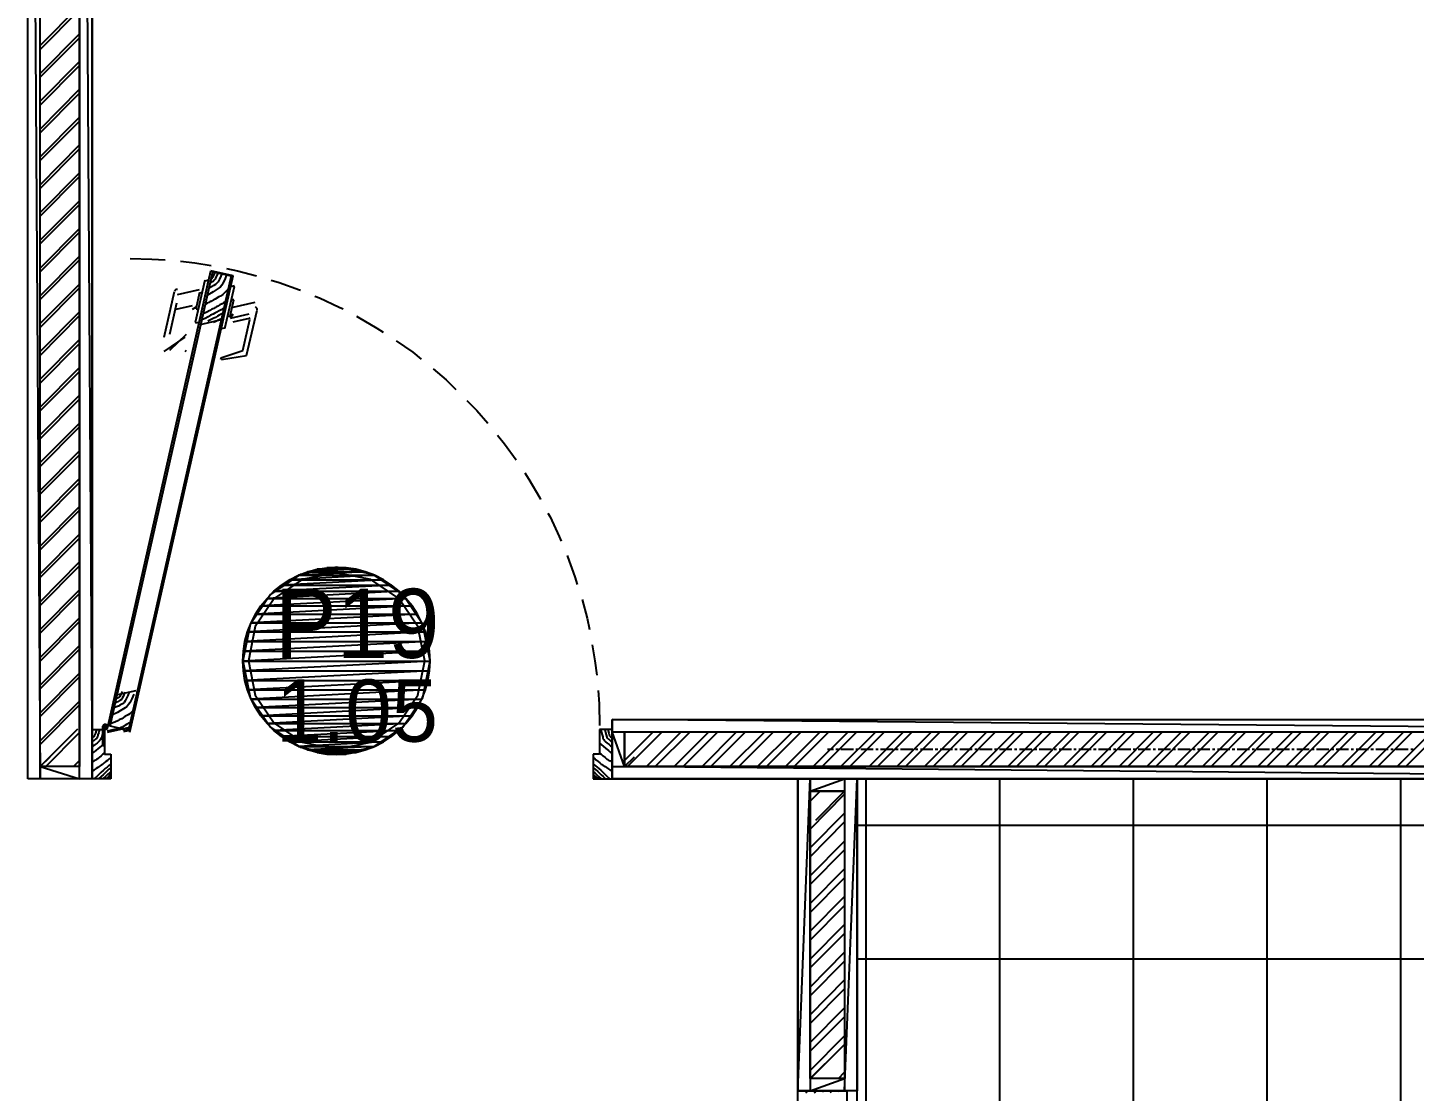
# Model space of a CAD drawing. Header units: millimetres. Extents: x 7649 to 34105, y 3983 to 25377.
# Drawn here: x 29368 to 32168, y 8375 to 10522 of the extents above; entities that cross this region are included whole.
import ezdxf

# ---------------------------------------------------------------- set-up
doc = ezdxf.new("R2010")
doc.units = ezdxf.units.MM

msp = doc.modelspace()

# ---------------------------------------------------------------- linework, layer by layer
at = {"layer": 'GEOMETRY', "color": 7}
for p, q in [((29368.04444, 9005.00556), (29368.04444, 12918.19306)), ((29368.04444, 12918.19306), (29392.91528, 9005.00556)), ((29368.04444, 12918.19306), (29392.91528, 9005.00556)), ((29392.91528, 9005.00556), (29392.91528, 12918.19306)), ((29472.81944, 9005.00556), (29472.81944, 12918.19306)), ((29472.81944, 12918.19306), (29498.21944, 9005.00556)), ((29472.81944, 12918.19306), (29498.21944, 9005.00556)), ((29498.21944, 9005.00556), (29498.21944, 12918.19306)), ((29392.91528, 10485.61389), (29472.81944, 10565.51806)), ((29392.91528, 10477.67639), (29472.81944, 10557.58056)), ((29392.91528, 10429.52222), (29472.81944, 10509.42639)), ((29392.91528, 10421.58472), (29472.81944, 10501.48889)), ((29392.91528, 10373.43056), (29472.81944, 10453.33472)), ((29392.91528, 10365.49306), (29472.81944, 10445.39722)), ((29392.91528, 10316.80972), (29472.81944, 10397.24306)), ((29392.91528, 10309.40139), (29472.81944, 10389.30556)), ((29392.91528, 10260.71806), (29472.81944, 10341.15139)), ((29392.91528, 10253.30972), (29472.81944, 10333.21389)), ((29392.91528, 10204.62639), (29472.81944, 10285.05972)), ((29392.91528, 10197.21806), (29472.81944, 10277.12222)), ((29392.91528, 10148.53472), (29472.81944, 10228.43889)), ((29392.91528, 10141.12639), (29472.81944, 10221.03056)), ((29392.91528, 10092.44306), (29472.81944, 10172.34722)), ((29392.91528, 10085.03472), (29472.81944, 10164.93889)), ((29392.91528, 10036.35139), (29472.81944, 10116.25556)), ((29392.91528, 10028.94306), (29472.81944, 10108.84722)), ((29392.91528, 9980.25972), (29472.81944, 10060.16389)), ((29392.91528, 9972.85139), (29472.81944, 10052.75556)), ((29574.94861, 10055.40139), (29618.34028, 10054.34306)), ((29618.34028, 10054.34306), (29645.32778, 10052.75556)), ((29530.49861, 9112.95556), (29737.93194, 10031.05972)), ((29534.20278, 9112.42639), (29741.63611, 10028.94306)), ((29676.54861, 10050.10972), (29705.65278, 10046.93472)), ((29705.65278, 10046.93472), (29738.46111, 10041.64306)), ((29782.91111, 10021.00556), (29737.93194, 10031.05972)), ((29737.93194, 10031.05972), (29782.91111, 10021.00556)), ((29743.75278, 10022.59306), (29741.10694, 10017.30139)), ((29741.63611, 10028.94306), (29778.67778, 10020.47639)), ((29745.86944, 10027.88472), (29743.75278, 10022.59306)), ((29752.21944, 10026.82639), (29747.98611, 10017.83056)), ((29760.15694, 10024.70972), (29758.04028, 10019.94722)), ((29769.68194, 10022.59306), (29765.97778, 10013.59722)), ((29769.15278, 10035.82222), (29791.37778, 10031.05972)), ((29791.37778, 10031.05972), (29830.00694, 10021.00556)), ((29392.91528, 9924.16806), (29472.81944, 10004.07222)), ((29392.91528, 9916.23056), (29472.81944, 9996.66389)), ((29778.67778, 10020.47639), (29570.71528, 9100.78472)), ((29574.41944, 9099.19722), (29782.91111, 10021.00556)), ((29706.71111, 9927.34306), (29726.29028, 10012.53889)), ((29714.11944, 9925.75556), (29733.16944, 10010.95139)), ((29726.29028, 10010.95139), (29733.16944, 10012.53889)), ((29738.99028, 9998.78056), (29734.22778, 9995.60556)), ((29739.51944, 10008.30556), (29736.34444, 10006.18889)), ((29739.51944, 10014.65556), (29737.93194, 10014.12639)), ((29743.75278, 10001.42639), (29738.99028, 9998.78056)), ((29740.04861, 10015.18472), (29739.51944, 10014.65556)), ((29742.16528, 10009.36389), (29739.51944, 10008.30556)), ((29741.10694, 10017.30139), (29740.04861, 10015.71389)), ((29740.04861, 10015.71389), (29740.04861, 10015.18472)), ((29744.81111, 10012.00972), (29742.16528, 10009.36389)), ((29752.21944, 9995.07639), (29742.69444, 9988.72639)), ((29747.45694, 10003.54306), (29743.75278, 10001.42639)), ((29746.39861, 10014.12639), (29744.81111, 10012.00972)), ((29747.98611, 10017.83056), (29746.39861, 10014.12639)), ((29750.10278, 10005.65972), (29747.45694, 10003.54306)), ((29752.74861, 10008.83472), (29750.10278, 10005.65972)), ((29754.86528, 9996.66389), (29752.21944, 9995.07639)), ((29755.39444, 10014.12639), (29752.74861, 10008.83472)), ((29756.98194, 9998.78056), (29754.86528, 9996.66389)), ((29758.04028, 10019.94722), (29755.39444, 10014.12639)), ((29759.62778, 10001.95556), (29756.98194, 9998.78056)), ((29759.09861, 9915.70139), (29778.14861, 10000.89722)), ((29761.74444, 10005.65972), (29759.62778, 10001.95556)), ((29765.97778, 10013.59722), (29761.74444, 10005.65972)), ((29765.97778, 9914.11389), (29785.55694, 9999.30972)), ((29778.14861, 9999.30972), (29785.55694, 10000.89722)), ((29859.64028, 10012.00972), (29875.51528, 10007.24722)), ((29875.51528, 10007.24722), (29916.79028, 9992.43056)), ((29643.74028, 9897.18056), (29664.37778, 9989.25556)), ((29665.31836, 9991.39217), (29664.5018, 9989.57078)), ((29666.7213, 9992.7131), (29665.31836, 9991.39217)), ((29668.51725, 9993.41139), (29666.7213, 9992.7131)), ((29670.5128, 9993.36487), (29668.51725, 9993.41139)), ((29670.19861, 9982.90556), (29714.64861, 9992.95972)), ((29708.29861, 9954.33056), (29715.70694, 9987.66806)), ((29715.70694, 9986.60972), (29720.46944, 9987.66806)), ((29733.69861, 9967.03056), (29730.52361, 9965.44306)), ((29742.69444, 9988.72639), (29731.05278, 9981.84722)), ((29735.81528, 9968.08889), (29733.69861, 9967.03056)), ((29737.40278, 9968.61806), (29735.81528, 9968.08889)), ((29738.46111, 9969.14722), (29737.40278, 9968.61806)), ((29738.99028, 9969.14722), (29738.46111, 9969.14722)), ((29739.51944, 9969.67639), (29738.99028, 9969.67639)), ((29738.99028, 9969.67639), (29738.99028, 9969.14722)), ((29740.57778, 9970.20556), (29739.51944, 9969.67639)), ((29742.69444, 9971.79306), (29740.57778, 9970.20556)), ((29746.39861, 9973.90972), (29742.69444, 9971.79306)), ((29753.80694, 9978.14306), (29746.39861, 9973.90972)), ((29757.51111, 9979.73056), (29753.80694, 9978.14306)), ((29759.09861, 9981.31806), (29757.51111, 9979.73056)), ((29761.74444, 9982.90556), (29759.09861, 9981.31806)), ((29767.56528, 9988.19722), (29761.74444, 9982.90556)), ((29767.03611, 9968.08889), (29763.33194, 9965.97222)), ((29772.85694, 9994.01806), (29767.56528, 9988.19722)), ((29776.56111, 9938.98472), (29783.96944, 9972.32222)), ((29779.20694, 9972.32222), (29783.96944, 9973.38056)), ((29782.91111, 9957.50556), (29827.36111, 9967.55972)), ((29916.79028, 9992.43056), (29918.90694, 9991.90139)), ((29948.01111, 9979.73056), (29957.00694, 9976.02639)), ((29957.00694, 9976.02639), (29996.69444, 9957.50556)), ((29392.91528, 9868.07639), (29472.81944, 9947.98056)), ((29392.91528, 9860.13889), (29472.81944, 9940.57222)), ((29654.85278, 9903.00139), (29669.14028, 9965.97222)), ((29668.08194, 9953.27222), (29700.89028, 9960.68056)), ((29700.89028, 9953.27222), (29709.35694, 9959.09306)), ((29708.29861, 9953.27222), (29713.06111, 9954.33056)), ((29729.99444, 9947.45139), (29722.05694, 9943.74722)), ((29730.52361, 9965.44306), (29726.81944, 9962.79722)), ((29735.81528, 9950.62639), (29729.99444, 9947.45139)), ((29737.40278, 9941.10139), (29732.11111, 9937.92639)), ((29740.04861, 9953.27222), (29735.81528, 9950.62639)), ((29742.16528, 9943.21806), (29737.40278, 9941.10139)), ((29743.75278, 9954.85972), (29740.04861, 9953.27222)), ((29745.86944, 9945.33472), (29742.16528, 9943.21806)), ((29745.86944, 9956.44722), (29743.75278, 9954.85972)), ((29747.45694, 9956.97639), (29745.86944, 9956.44722)), ((29749.57361, 9947.45139), (29745.86944, 9945.33472)), ((29751.16111, 9938.98472), (29746.92778, 9936.86806)), ((29749.04444, 9958.03472), (29747.45694, 9956.97639)), ((29751.69028, 9959.62222), (29749.04444, 9958.03472)), ((29754.86528, 9950.09722), (29749.57361, 9947.45139)), ((29754.33611, 9941.10139), (29751.16111, 9938.98472)), ((29755.92361, 9962.26806), (29751.69028, 9959.62222)), ((29756.98194, 9942.68889), (29754.33611, 9941.10139)), ((29758.56944, 9952.21389), (29754.86528, 9950.09722)), ((29760.68611, 9964.38472), (29755.92361, 9962.26806)), ((29761.21528, 9944.80556), (29756.98194, 9942.68889)), ((29761.21528, 9953.80139), (29758.56944, 9952.21389)), ((29763.33194, 9965.97222), (29760.68611, 9964.38472)), ((29763.86111, 9954.85972), (29761.21528, 9953.80139)), ((29771.79861, 9938.98472), (29776.56111, 9940.04306)), ((29777.61944, 9935.28056), (29815.19028, 9943.74722)), ((29777.61944, 9935.28056), (29782.91111, 9943.74722)), ((29809.89861, 9859.60972), (29831.06528, 9951.68472)), ((29829.49758, 9957.09399), (29827.6753, 9957.9107)), ((29830.81852, 9955.69068), (29829.49758, 9957.09399)), ((29831.51664, 9953.89437), (29830.81852, 9955.69068)), ((29831.47042, 9951.89866), (29831.51664, 9953.89437)), ((29996.69444, 9957.50556), (30004.63194, 9953.80139)), ((30032.14861, 9938.98472), (30035.32361, 9937.39722)), ((29706.71111, 9925.75556), (29714.11944, 9927.34306)), ((29726.29028, 9934.75139), (29719.41111, 9931.57639)), ((29719.41111, 9923.10972), (29756.45278, 9931.57639)), ((29732.11111, 9937.92639), (29726.29028, 9934.75139)), ((29737.40278, 9932.10556), (29731.58194, 9928.93056)), ((29742.69444, 9934.75139), (29737.40278, 9932.10556)), ((29746.92778, 9936.86806), (29742.69444, 9934.75139)), ((29747.98611, 9928.40139), (29743.22361, 9926.28472)), ((29752.21944, 9931.04722), (29747.98611, 9928.40139)), ((29755.92361, 9932.63472), (29752.21944, 9931.04722)), ((29759.09861, 9934.22222), (29755.92361, 9932.63472)), ((29759.09861, 9914.11389), (29765.97778, 9915.70139)), ((29782.91111, 9927.87222), (29815.71944, 9935.28056)), ((29802.49028, 9869.66389), (29816.77778, 9932.63472)), ((29816.00531, 9934.93421), (29815.33497, 9935.23508)), ((29816.49175, 9934.41717), (29816.00531, 9934.93421)), ((29816.74913, 9933.75537), (29816.49175, 9934.41717)), ((29816.7323, 9933.02023), (29816.74913, 9933.75537)), ((30035.32361, 9937.39722), (30072.89444, 9915.17222)), ((30072.89444, 9915.17222), (30085.59444, 9907.23472)), ((29392.91528, 9811.98472), (29472.81944, 9891.88889)), ((29392.91528, 9804.04722), (29472.81944, 9883.95139)), ((29643.74028, 9868.07639), (29686.07361, 9897.18056)), ((29654.85278, 9870.72222), (29688.71944, 9903.00139)), ((30112.05278, 9889.77222), (30145.39028, 9866.48889)), ((29686.07361, 9868.07639), (29688.71944, 9870.72222)), ((29758.04028, 9855.37639), (29802.49028, 9869.66389)), ((29758.04028, 9851.67222), (29759.09861, 9855.37639)), ((29759.09861, 9851.67222), (29809.89861, 9859.60972)), ((30145.39028, 9866.48889), (30162.32361, 9852.73056)), ((29392.91528, 9755.89306), (29472.81944, 9835.79722)), ((29392.91528, 9747.95556), (29472.81944, 9827.85972)), ((30186.66528, 9833.15139), (30212.59444, 9810.92639)), ((30212.59444, 9810.92639), (30232.70278, 9791.34722)), ((29392.91528, 9699.80139), (29472.81944, 9779.70556)), ((29392.91528, 9691.86389), (29472.81944, 9771.76806)), ((30254.92778, 9769.12222), (30274.50694, 9749.01389)), ((30274.50694, 9749.01389), (30297.26111, 9723.08472)), ((29392.91528, 9643.70972), (29472.81944, 9723.61389)), ((29392.91528, 9635.77222), (29472.81944, 9715.67639)), ((30316.84028, 9698.74306), (30330.59861, 9681.80972)), ((29392.91528, 9587.61806), (29472.81944, 9667.52222)), ((29392.91528, 9579.68056), (29472.81944, 9659.58472)), ((30330.59861, 9681.80972), (30354.41111, 9649.00139)), ((29392.91528, 9531.52639), (29472.81944, 9611.43056)), ((29392.91528, 9523.58889), (29472.81944, 9603.49306)), ((30371.87361, 9623.07222), (30379.81111, 9610.37222)), ((30379.81111, 9610.37222), (30402.03611, 9572.80139)), ((29392.91528, 9474.90556), (29472.81944, 9555.33889)), ((29392.91528, 9467.49722), (29472.81944, 9547.40139)), ((30402.03611, 9572.80139), (30403.62361, 9569.09722)), ((30418.44028, 9541.58056), (30422.67361, 9534.17222)), ((30422.67361, 9534.17222), (30441.19444, 9494.48472)), ((29392.91528, 9418.81389), (29472.81944, 9499.24722)), ((29392.91528, 9411.40556), (29472.81944, 9491.30972)), ((30441.19444, 9494.48472), (30444.89861, 9484.95972)), ((29392.91528, 9362.72222), (29472.81944, 9443.15556)), ((29392.91528, 9355.31389), (29472.81944, 9435.21806)), ((30457.06944, 9456.38472), (30458.12778, 9454.26806)), ((30458.12778, 9454.26806), (30472.94444, 9412.99306)), ((29918.03119, 9417.70572), (29857.89904, 9377.16346)), ((29922.3566, 9407.46652), (29865.7567, 9369.3058)), ((30086.12361, 9407.17222), (29880.27778, 9396.05972)), ((29880.27778, 9396.05972), (29896.68194, 9407.17222)), ((30086.12361, 9407.17222), (29880.27778, 9396.05972)), ((30068.13194, 9416.16806), (29896.68194, 9407.17222)), ((29896.68194, 9407.17222), (29914.67361, 9416.16806)), ((30068.13194, 9416.16806), (29896.68194, 9407.17222)), ((29896.68194, 9407.17222), (30086.12361, 9407.17222)), ((29896.68194, 9407.17222), (30086.12361, 9407.17222)), ((30049.61111, 9423.04722), (29914.67361, 9416.16806)), ((29914.67361, 9416.16806), (29933.19444, 9423.04722)), ((30049.61111, 9423.04722), (29914.67361, 9416.16806)), ((29914.67361, 9416.16806), (30068.13194, 9416.16806)), ((29914.67361, 9416.16806), (30068.13194, 9416.16806)), ((29991.66736, 9432.57222), (29918.03119, 9417.70572)), ((29991.66736, 9421.45972), (29922.3566, 9407.46652)), ((30030.56111, 9428.33889), (29933.19444, 9423.04722)), ((29933.19444, 9423.04722), (29952.24444, 9428.33889)), ((30030.56111, 9428.33889), (29933.19444, 9423.04722)), ((29933.19444, 9423.04722), (30049.61111, 9423.04722)), ((29933.19444, 9423.04722), (30049.61111, 9423.04722)), ((30010.98194, 9430.98472), (29952.24444, 9428.33889)), ((29952.24444, 9428.33889), (29971.82361, 9430.98472)), ((30010.98194, 9430.98472), (29952.24444, 9428.33889)), ((29952.24444, 9428.33889), (30030.56111, 9428.33889)), ((29952.24444, 9428.33889), (30030.56111, 9428.33889)), ((29991.40278, 9432.04306), (29971.82361, 9430.98472)), ((29971.82361, 9430.98472), (30010.98194, 9430.98472)), ((29971.82361, 9430.98472), (30010.98194, 9430.98472)), ((30010.98194, 9430.98472), (29991.40278, 9432.04306)), ((30065.30353, 9417.70572), (29991.66736, 9432.57222)), ((30060.97812, 9407.46652), (29991.66736, 9421.45972)), ((30030.56111, 9428.33889), (30010.98194, 9430.98472)), ((30049.61111, 9423.04722), (30030.56111, 9428.33889)), ((30068.13194, 9416.16806), (30049.61111, 9423.04722)), ((30117.57802, 9369.3058), (30060.97812, 9407.46652)), ((30125.43568, 9377.16346), (30065.30353, 9417.70572)), ((30086.12361, 9407.17222), (30068.13194, 9416.16806)), ((30102.52778, 9396.05972), (30086.12361, 9407.17222)), ((30472.94444, 9412.99306), (30477.70694, 9397.64722)), ((29392.91528, 9306.63056), (29472.81944, 9386.53472)), ((29392.91528, 9299.22222), (29472.81944, 9379.12639)), ((30117.87361, 9383.88889), (29851.17361, 9369.60139)), ((29851.17361, 9369.60139), (29864.93194, 9383.88889)), ((30117.87361, 9383.88889), (29851.17361, 9369.60139)), ((30102.52778, 9396.05972), (29864.93194, 9383.88889)), ((29864.93194, 9383.88889), (29880.27778, 9396.05972)), ((30102.52778, 9396.05972), (29864.93194, 9383.88889)), ((29864.93194, 9383.88889), (30117.87361, 9383.88889)), ((29864.93194, 9383.88889), (30117.87361, 9383.88889)), ((29880.27778, 9396.05972), (30102.52778, 9396.05972)), ((29880.27778, 9396.05972), (30102.52778, 9396.05972)), ((30117.87361, 9383.88889), (30102.52778, 9396.05972)), ((30131.63194, 9369.60139), (30117.87361, 9383.88889)), ((29857.89904, 9377.16346), (29817.35678, 9317.03131)), ((29865.7567, 9369.3058), (29827.59598, 9312.7059)), ((30144.33194, 9354.25556), (29827.89028, 9337.85139)), ((29827.89028, 9337.85139), (29838.47361, 9354.25556)), ((30144.33194, 9354.25556), (29827.89028, 9337.85139)), ((30131.63194, 9369.60139), (29838.47361, 9354.25556)), ((29838.47361, 9354.25556), (29851.17361, 9369.60139)), ((30131.63194, 9369.60139), (29838.47361, 9354.25556)), ((29838.47361, 9354.25556), (30144.33194, 9354.25556)), ((29838.47361, 9354.25556), (30144.33194, 9354.25556)), ((29851.17361, 9369.60139), (30131.63194, 9369.60139)), ((29851.17361, 9369.60139), (30131.63194, 9369.60139)), ((30155.73874, 9312.7059), (30117.57802, 9369.3058)), ((30165.97794, 9317.03131), (30125.43568, 9377.16346)), ((30144.33194, 9354.25556), (30131.63194, 9369.60139)), ((30154.91528, 9337.85139), (30144.33194, 9354.25556)), ((30487.23194, 9367.48472), (30497.28611, 9329.38472)), ((29392.91528, 9250.53889), (29472.81944, 9330.44306)), ((29392.91528, 9243.13056), (29472.81944, 9323.03472)), ((30154.91528, 9337.85139), (29818.89444, 9320.38889)), ((29818.89444, 9320.38889), (29827.89028, 9337.85139)), ((30154.91528, 9337.85139), (29818.89444, 9320.38889)), ((29827.89028, 9337.85139), (30154.91528, 9337.85139)), ((29827.89028, 9337.85139), (30154.91528, 9337.85139)), ((30163.91111, 9320.38889), (30154.91528, 9337.85139)), ((30497.28611, 9329.38472), (30502.04861, 9306.63056)), ((29817.35678, 9317.03131), (29802.49028, 9243.39514)), ((30171.31944, 9301.86806), (29806.72361, 9282.81806)), ((29806.72361, 9282.81806), (29811.48611, 9301.86806)), ((30171.31944, 9301.86806), (29806.72361, 9282.81806)), ((30163.91111, 9320.38889), (29811.48611, 9301.86806)), ((29811.48611, 9301.86806), (29818.89444, 9320.38889)), ((30163.91111, 9320.38889), (29811.48611, 9301.86806)), ((29811.48611, 9301.86806), (30171.31944, 9301.86806)), ((29811.48611, 9301.86806), (30171.31944, 9301.86806)), ((29827.59598, 9312.7059), (29813.60278, 9243.39514)), ((29818.89444, 9320.38889), (30163.91111, 9320.38889)), ((29818.89444, 9320.38889), (30163.91111, 9320.38889)), ((30169.73194, 9243.39514), (30155.73874, 9312.7059)), ((30171.31944, 9301.86806), (30163.91111, 9320.38889)), ((30180.84444, 9243.39514), (30165.97794, 9317.03131)), ((30176.08194, 9282.81806), (30171.31944, 9301.86806)), ((29392.91528, 9194.44722), (29472.81944, 9274.35139)), ((29392.91528, 9187.03889), (29472.81944, 9266.94306)), ((30176.08194, 9282.81806), (29803.54861, 9263.23889)), ((29803.54861, 9263.23889), (29806.72361, 9282.81806)), ((30176.08194, 9282.81806), (29803.54861, 9263.23889)), ((29806.72361, 9282.81806), (30176.08194, 9282.81806)), ((29806.72361, 9282.81806), (30176.08194, 9282.81806)), ((30179.25694, 9263.23889), (30176.08194, 9282.81806)), ((30507.86944, 9275.93889), (30513.16111, 9243.65972)), ((30179.25694, 9263.23889), (29802.49028, 9243.13056)), ((29802.49028, 9243.13056), (29803.54861, 9263.23889)), ((30179.25694, 9263.23889), (29802.49028, 9243.13056)), ((29802.49028, 9243.39514), (29817.35678, 9169.75897)), ((29802.49028, 9243.13056), (30180.31528, 9243.13056)), ((29802.49028, 9243.13056), (30180.31528, 9243.13056)), ((29803.54861, 9223.55139), (29802.49028, 9243.13056)), ((29803.54861, 9263.23889), (30179.25694, 9263.23889)), ((29803.54861, 9263.23889), (30179.25694, 9263.23889)), ((30180.31528, 9243.13056), (29803.54861, 9223.55139)), ((30180.31528, 9243.13056), (29803.54861, 9223.55139)), ((29813.60278, 9243.39514), (29827.59598, 9174.08438)), ((29813.60278, 9243.13056), (30169.20278, 9243.13056)), ((30155.73874, 9174.08438), (30169.73194, 9243.39514)), ((30165.97794, 9169.75897), (30180.84444, 9243.39514)), ((30180.31528, 9243.13056), (30179.25694, 9263.23889)), ((30179.25694, 9223.55139), (30180.31528, 9243.13056)), ((30513.16111, 9243.65972), (30516.86528, 9214.55556)), ((29392.91528, 9138.35556), (29472.81944, 9218.25972)), ((29392.91528, 9130.94722), (29472.81944, 9210.85139)), ((29803.54861, 9223.55139), (30179.25694, 9223.55139)), ((29803.54861, 9223.55139), (30179.25694, 9223.55139)), ((29806.72361, 9203.97222), (29803.54861, 9223.55139)), ((30179.25694, 9223.55139), (29806.72361, 9203.97222)), ((30179.25694, 9223.55139), (29806.72361, 9203.97222)), ((30176.08194, 9203.97222), (30179.25694, 9223.55139)), ((29550.07778, 9175.39722), (29587.11944, 9183.33472)), ((29806.72361, 9203.97222), (30176.08194, 9203.97222)), ((29806.72361, 9203.97222), (30176.08194, 9203.97222)), ((29811.48611, 9184.92222), (29806.72361, 9203.97222)), ((30176.08194, 9203.97222), (29811.48611, 9184.92222)), ((30176.08194, 9203.97222), (29811.48611, 9184.92222)), ((29811.48611, 9184.92222), (30171.31944, 9184.92222)), ((29811.48611, 9184.92222), (30171.31944, 9184.92222)), ((29818.89444, 9166.40139), (29811.48611, 9184.92222)), ((30171.31944, 9184.92222), (29818.89444, 9166.40139)), ((30171.31944, 9184.92222), (29818.89444, 9166.40139)), ((30163.91111, 9166.40139), (30171.31944, 9184.92222)), ((30171.31944, 9184.92222), (30176.08194, 9203.97222)), ((30519.51111, 9183.33472), (30521.62778, 9156.34722)), ((29392.91528, 9082.26389), (29472.81944, 9162.16806)), ((29392.91528, 9074.32639), (29472.81944, 9154.75972)), ((29547.43194, 9159.52222), (29544.78611, 9158.99306)), ((29549.54861, 9167.98889), (29546.37361, 9166.93056)), ((29548.49028, 9160.05139), (29547.43194, 9159.52222)), ((29549.01944, 9160.05139), (29548.49028, 9160.05139)), ((29549.54861, 9160.05139), (29549.01944, 9160.05139)), ((29551.13611, 9168.51806), (29549.54861, 9167.98889)), ((29550.07778, 9160.58056), (29549.54861, 9160.05139)), ((29550.60694, 9161.10972), (29550.07778, 9160.58056)), ((29552.19444, 9161.63889), (29550.60694, 9161.10972)), ((29552.19444, 9168.51806), (29551.13611, 9168.51806)), ((29552.72361, 9169.57639), (29552.19444, 9169.04722)), ((29552.19444, 9169.04722), (29552.19444, 9168.51806)), ((29554.31111, 9163.22639), (29552.19444, 9161.63889)), ((29553.78194, 9171.16389), (29552.72361, 9169.57639)), ((29555.89861, 9175.92639), (29553.78194, 9171.16389)), ((29556.42778, 9155.28889), (29553.78194, 9153.70139)), ((29557.48611, 9165.34306), (29554.31111, 9163.22639)), ((29558.54444, 9181.74722), (29555.89861, 9175.92639)), ((29559.60278, 9156.87639), (29556.42778, 9155.28889)), ((29558.54444, 9167.98889), (29557.48611, 9165.34306)), ((29560.66111, 9171.69306), (29558.54444, 9167.98889)), ((29562.77778, 9159.52222), (29559.60278, 9156.87639)), ((29564.36528, 9180.15972), (29560.66111, 9171.69306)), ((29564.89444, 9162.69722), (29562.77778, 9159.52222)), ((29567.54028, 9167.98889), (29564.89444, 9162.69722)), ((29570.18611, 9173.80972), (29567.54028, 9167.98889)), ((29571.77361, 9155.28889), (29569.65694, 9152.64306)), ((29572.30278, 9178.57222), (29570.18611, 9173.80972)), ((29574.41944, 9158.99306), (29571.77361, 9155.28889)), ((29578.12361, 9166.93056), (29574.41944, 9158.99306)), ((29582.35694, 9176.45556), (29578.12361, 9166.93056)), ((29817.35678, 9169.75897), (29857.89904, 9109.62682)), ((29818.89444, 9166.40139), (30163.91111, 9166.40139)), ((29818.89444, 9166.40139), (30163.91111, 9166.40139)), ((29827.89028, 9148.93889), (29818.89444, 9166.40139)), ((29827.59598, 9174.08438), (29865.7567, 9117.48448)), ((30163.91111, 9166.40139), (29827.89028, 9148.93889)), ((30163.91111, 9166.40139), (29827.89028, 9148.93889)), ((30117.57802, 9117.48448), (30155.73874, 9174.08438)), ((30125.43568, 9109.62682), (30165.97794, 9169.75897)), ((30154.91528, 9148.93889), (30163.91111, 9166.40139)), ((30521.62778, 9156.34722), (30522.68611, 9112.95556)), ((29542.66944, 9136.23889), (29539.49444, 9134.65139)), ((29547.43194, 9150.52639), (29542.14028, 9148.40972)), ((29545.31528, 9137.29722), (29542.66944, 9136.23889)), ((29549.54861, 9139.41389), (29545.31528, 9137.29722)), ((29551.13611, 9152.11389), (29547.43194, 9150.52639)), ((29554.84028, 9142.58889), (29549.54861, 9139.41389)), ((29553.78194, 9153.70139), (29551.13611, 9152.11389)), ((29558.01528, 9126.71389), (29554.31111, 9125.12639)), ((29564.89444, 9148.40972), (29554.84028, 9142.58889)), ((29564.36528, 9130.94722), (29558.01528, 9126.71389)), ((29570.71528, 9134.12222), (29564.36528, 9130.94722)), ((29567.54028, 9149.99722), (29564.89444, 9148.40972)), ((29569.65694, 9152.64306), (29567.54028, 9149.99722)), ((29574.41944, 9136.76806), (29570.71528, 9134.12222)), ((29579.71111, 9141.53056), (29574.41944, 9136.76806)), ((29827.89028, 9148.93889), (30154.91528, 9148.93889)), ((29827.89028, 9148.93889), (30154.91528, 9148.93889)), ((29838.47361, 9132.53472), (29827.89028, 9148.93889)), ((30154.91528, 9148.93889), (29838.47361, 9132.53472)), ((30154.91528, 9148.93889), (29838.47361, 9132.53472)), ((29838.47361, 9132.53472), (30144.33194, 9132.53472)), ((29838.47361, 9132.53472), (30144.33194, 9132.53472)), ((29851.17361, 9117.18889), (29838.47361, 9132.53472)), ((30144.33194, 9132.53472), (29851.17361, 9117.18889)), ((30144.33194, 9132.53472), (29851.17361, 9117.18889)), ((30131.63194, 9117.18889), (30144.33194, 9132.53472)), ((30144.33194, 9132.53472), (30154.91528, 9148.93889)), ((29392.91528, 9029.87639), (29469.11528, 9106.07639)), ((29404.55694, 9029.87639), (29472.81944, 9098.66806)), ((29498.21944, 9005.00556), (29498.21944, 9105.01806)), ((29498.21944, 9105.01806), (29519.38611, 9105.01806)), ((29507.21528, 9105.01806), (29504.56944, 9097.60972)), ((29511.44861, 9098.66806), (29509.86111, 9093.90556)), ((29513.03611, 9105.01806), (29511.44861, 9098.66806)), ((29519.38611, 9098.66806), (29516.74028, 9088.08472)), ((29519.38611, 9110.30972), (29520.44444, 9112.42639)), ((29519.78121, 9112.00199), (29519.38611, 9110.04514)), ((29524.14861, 9109.78056), (29519.38611, 9110.30972)), ((29519.91528, 9107.66389), (29519.38611, 9110.30972)), ((29519.38611, 9110.30972), (29524.14861, 9109.78056)), ((29519.38611, 9110.04514), (29519.78121, 9108.08829)), ((29519.38611, 9071.68056), (29519.38611, 9109.78056)), ((29520.85863, 9113.5999), (29519.78121, 9112.00199)), ((29519.78121, 9108.08829), (29520.85863, 9106.49038)), ((29524.14861, 9109.78056), (29519.91528, 9107.66389)), ((29524.14861, 9109.78056), (29519.91528, 9107.66389)), ((29519.91528, 9107.66389), (29521.50278, 9105.54722)), ((29522.03194, 9114.01389), (29520.44444, 9112.42639)), ((29520.44444, 9112.42639), (29524.14861, 9109.78056)), ((29520.44444, 9112.42639), (29524.14861, 9109.78056)), ((29522.45656, 9114.6772), (29520.85863, 9113.5999)), ((29520.85863, 9106.49038), (29522.45656, 9105.41308)), ((29521.50278, 9105.54722), (29524.14861, 9109.78056)), ((29521.50278, 9105.54722), (29524.14861, 9109.78056)), ((29524.14861, 9105.01806), (29521.50278, 9105.54722)), ((29522.03194, 9114.01389), (29524.67778, 9114.54306)), ((29524.14861, 9109.78056), (29522.03194, 9114.01389)), ((29524.14861, 9109.78056), (29522.03194, 9114.01389)), ((29524.41319, 9115.07222), (29522.45656, 9114.6772)), ((29522.45656, 9105.41308), (29524.41319, 9105.01806)), ((29523.09028, 9114.54306), (29523.09028, 9071.68056)), ((29524.67778, 9114.54306), (29524.14861, 9109.78056)), ((29524.14861, 9109.78056), (29524.67778, 9114.54306)), ((29526.79444, 9114.01389), (29524.14861, 9109.78056)), ((29526.79444, 9114.01389), (29524.14861, 9109.78056)), ((29524.14861, 9109.78056), (29528.91111, 9111.89722)), ((29524.14861, 9109.78056), (29528.91111, 9111.89722)), ((29529.44028, 9109.25139), (29524.14861, 9109.78056)), ((29528.38194, 9107.13472), (29524.14861, 9109.78056)), ((29524.14861, 9109.78056), (29529.44028, 9109.25139)), ((29528.38194, 9107.13472), (29524.14861, 9109.78056)), ((29524.14861, 9109.78056), (29526.26528, 9105.54722)), ((29524.14861, 9109.78056), (29526.26528, 9105.54722)), ((29524.14861, 9105.01806), (29524.14861, 9109.78056)), ((29524.14861, 9109.78056), (29524.14861, 9105.01806)), ((29526.26528, 9105.54722), (29524.14861, 9105.01806)), ((29526.36982, 9114.6772), (29524.41319, 9115.07222)), ((29524.41319, 9105.01806), (29526.36982, 9105.41308)), ((29524.67778, 9114.54306), (29526.79444, 9114.01389)), ((29525.73611, 9114.01389), (29562.77778, 9105.54722)), ((29526.26528, 9105.54722), (29528.38194, 9107.13472)), ((29527.96776, 9113.5999), (29526.36982, 9114.6772)), ((29526.36982, 9105.41308), (29527.96776, 9106.49038)), ((29528.91111, 9111.89722), (29526.79444, 9114.01389)), ((29529.04518, 9112.00199), (29527.96776, 9113.5999)), ((29527.96776, 9106.49038), (29529.04518, 9108.08829)), ((29529.44028, 9109.25139), (29528.38194, 9107.13472)), ((29528.91111, 9111.89722), (29529.44028, 9109.25139)), ((29529.44028, 9110.04514), (29529.04518, 9112.00199)), ((29529.04518, 9108.08829), (29529.44028, 9110.04514)), ((29529.44028, 9101.84306), (29561.71944, 9109.25139)), ((29529.44028, 9099.19722), (29574.41944, 9109.25139)), ((29540.02361, 9118.24722), (29535.26111, 9116.13056)), ((29543.72778, 9119.83472), (29540.02361, 9118.24722)), ((29546.37361, 9120.89306), (29543.72778, 9119.83472)), ((29548.49028, 9121.95139), (29546.37361, 9120.89306)), ((29550.07778, 9122.48056), (29548.49028, 9121.95139)), ((29550.60694, 9122.48056), (29550.07778, 9122.48056)), ((29551.13611, 9123.00972), (29550.60694, 9122.48056)), ((29551.66528, 9123.00972), (29551.13611, 9123.00972)), ((29552.19444, 9123.53889), (29551.66528, 9123.00972)), ((29552.72361, 9124.06806), (29552.19444, 9123.53889)), ((29554.31111, 9125.12639), (29552.72361, 9124.06806)), ((29556.42778, 9108.72222), (29554.31111, 9107.66389)), ((29558.54444, 9109.78056), (29556.42778, 9108.72222)), ((29560.66111, 9110.83889), (29558.54444, 9109.78056)), ((29562.24861, 9111.89722), (29560.66111, 9110.83889)), ((29562.77778, 9105.54722), (29561.71944, 9101.84306)), ((29563.83611, 9112.95556), (29562.24861, 9111.89722)), ((29562.24861, 9100.78472), (29570.71528, 9102.90139)), ((29567.54028, 9115.07222), (29563.83611, 9112.95556)), ((29569.12778, 9104.48889), (29564.89444, 9102.37222)), ((29574.94861, 9119.30556), (29567.54028, 9115.07222)), ((29571.77361, 9106.07639), (29569.12778, 9104.48889)), ((29851.17361, 9117.18889), (30131.63194, 9117.18889)), ((29851.17361, 9117.18889), (30131.63194, 9117.18889)), ((29864.93194, 9102.90139), (29851.17361, 9117.18889)), ((29857.89904, 9109.62682), (29918.03119, 9069.08456)), ((30131.63194, 9117.18889), (29864.93194, 9102.90139)), ((30131.63194, 9117.18889), (29864.93194, 9102.90139)), ((29864.93194, 9102.90139), (30117.87361, 9102.90139)), ((29864.93194, 9102.90139), (30117.87361, 9102.90139)), ((29880.27778, 9090.73056), (29864.93194, 9102.90139)), ((29865.7567, 9117.48448), (29922.3566, 9079.32376)), ((30117.87361, 9102.90139), (29880.27778, 9090.73056)), ((30117.87361, 9102.90139), (29880.27778, 9090.73056)), ((30060.97812, 9079.32376), (30117.57802, 9117.48448)), ((30065.30353, 9069.08456), (30125.43568, 9109.62682)), ((30102.52778, 9090.73056), (30117.87361, 9102.90139)), ((30117.87361, 9102.90139), (30131.63194, 9117.18889)), ((30548.08611, 9105.01806), (30522.68611, 9105.01806)), ((30522.68611, 9105.01806), (30522.68611, 9054.74722)), ((30524.80278, 9105.01806), (30526.39028, 9098.66806)), ((30526.39028, 9098.66806), (30527.97778, 9093.90556)), ((30533.26944, 9105.01806), (30534.85694, 9098.66806)), ((30534.85694, 9098.66806), (30535.91528, 9093.90556)), ((30539.09028, 9105.01806), (30541.20694, 9097.60972)), ((33322.50694, 9100.25556), (30548.08611, 9125.12639)), ((30548.08611, 9125.12639), (30548.08611, 9100.25556)), ((33322.50694, 9100.25556), (30548.08611, 9125.12639)), ((30548.08611, 9125.12639), (33322.50694, 9125.12639)), ((30548.08611, 9005.00556), (30548.08611, 9105.01806)), ((30572.95694, 9029.87639), (30548.08611, 9100.25556)), ((30548.08611, 9100.25556), (30548.08611, 9029.87639)), ((30572.95694, 9029.87639), (30548.08611, 9100.25556)), ((30548.08611, 9100.25556), (30572.95694, 9100.25556)), ((30548.08611, 9100.25556), (33322.50694, 9100.25556)), ((30572.95694, 9100.25556), (30572.95694, 9029.87639)), ((30572.95694, 9098.13889), (30575.07361, 9100.25556)), ((30572.95694, 9042.04722), (30631.16528, 9100.25556)), ((30578.77778, 9029.87639), (30649.15694, 9100.25556)), ((30617.40694, 9029.87639), (30687.25694, 9100.25556)), ((30634.86944, 9029.87639), (30705.24861, 9100.25556)), ((30673.49861, 9029.87639), (30743.34861, 9100.25556)), ((30691.49028, 9029.87639), (30761.34028, 9100.25556)), ((30729.59028, 9029.87639), (30799.44028, 9100.25556)), ((30747.58194, 9029.87639), (30817.43194, 9100.25556)), ((30785.68194, 9029.87639), (30856.06111, 9100.25556)), ((30803.67361, 9029.87639), (30873.52361, 9100.25556)), ((30841.77361, 9029.87639), (30912.15278, 9100.25556)), ((30859.76528, 9029.87639), (30929.61528, 9100.25556)), ((30897.86528, 9029.87639), (30968.24444, 9100.25556)), ((30915.85694, 9029.87639), (30985.70694, 9100.25556)), ((30953.95694, 9029.87639), (31024.33611, 9100.25556)), ((30971.94861, 9029.87639), (31041.79861, 9100.25556)), ((31010.04861, 9029.87639), (31080.42778, 9100.25556)), ((31028.04028, 9029.87639), (31097.89028, 9100.25556)), ((31066.66944, 9029.87639), (31136.51944, 9100.25556)), ((31084.13194, 9029.87639), (31153.98194, 9100.25556)), ((31122.76111, 9029.87639), (31192.61111, 9100.25556)), ((31140.22361, 9029.87639), (31210.07361, 9100.25556)), ((31178.85278, 9029.87639), (31248.70278, 9100.25556)), ((31196.31528, 9029.87639), (31266.16528, 9100.25556)), ((31234.94444, 9029.87639), (31304.79444, 9100.25556)), ((31252.40694, 9029.87639), (31322.25694, 9100.25556)), ((31291.03611, 9029.87639), (31360.88611, 9100.25556)), ((31308.49861, 9029.87639), (31378.87778, 9100.25556)), ((31347.12778, 9029.87639), (31416.97778, 9100.25556)), ((31364.59028, 9029.87639), (31434.96944, 9100.25556)), ((31403.21944, 9029.87639), (31473.06944, 9100.25556)), ((31420.68194, 9029.87639), (31491.06111, 9100.25556)), ((31459.31111, 9029.87639), (31529.16111, 9100.25556)), ((31476.77361, 9029.87639), (31547.15278, 9100.25556)), ((31515.40278, 9029.87639), (31585.25278, 9100.25556)), ((31533.39444, 9029.87639), (31603.24444, 9100.25556)), ((31571.49444, 9029.87639), (31641.34444, 9100.25556)), ((31589.48611, 9029.87639), (31659.33611, 9100.25556)), ((31627.58611, 9029.87639), (31697.43611, 9100.25556)), ((31645.57778, 9029.87639), (31715.42778, 9100.25556)), ((31683.67778, 9029.87639), (31754.05694, 9100.25556)), ((31701.66944, 9029.87639), (31771.51944, 9100.25556)), ((31739.76944, 9029.87639), (31810.14861, 9100.25556)), ((31757.76111, 9029.87639), (31827.61111, 9100.25556)), ((31795.86111, 9029.87639), (31866.24028, 9100.25556)), ((31813.85278, 9029.87639), (31883.70278, 9100.25556)), ((31851.95278, 9029.87639), (31922.33194, 9100.25556)), ((31869.94444, 9029.87639), (31939.79444, 9100.25556)), ((31908.57361, 9029.87639), (31978.42361, 9100.25556)), ((31926.03611, 9029.87639), (31995.88611, 9100.25556)), ((31964.66528, 9029.87639), (32034.51528, 9100.25556)), ((31982.12778, 9029.87639), (32051.97778, 9100.25556)), ((32020.75694, 9029.87639), (32090.60694, 9100.25556)), ((32038.21944, 9029.87639), (32108.06944, 9100.25556)), ((32076.84861, 9029.87639), (32146.69861, 9100.25556)), ((32094.31111, 9029.87639), (32164.16111, 9100.25556)), ((32132.94028, 9029.87639), (32202.79028, 9100.25556)), ((32150.40278, 9029.87639), (32220.78194, 9100.25556)), ((29500.33611, 9089.14306), (29498.21944, 9088.61389)), ((29499.80694, 9081.20556), (29498.21944, 9080.14722)), ((29501.39444, 9072.73889), (29498.21944, 9070.62222)), ((29500.33611, 9081.20556), (29499.80694, 9081.20556)), ((29501.39444, 9090.20139), (29500.33611, 9089.14306)), ((29500.86528, 9081.73472), (29500.33611, 9081.20556)), ((29501.39444, 9082.26389), (29500.86528, 9081.73472)), ((29502.45278, 9090.73056), (29501.39444, 9090.20139)), ((29501.92361, 9082.79306), (29501.39444, 9082.26389)), ((29504.04028, 9074.32639), (29501.39444, 9072.73889)), ((29503.51111, 9083.85139), (29501.92361, 9082.79306)), ((29502.98194, 9092.31806), (29502.45278, 9091.25972)), ((29502.45278, 9091.25972), (29502.45278, 9090.73056)), ((29503.51111, 9094.96389), (29502.98194, 9092.31806)), ((29504.56944, 9097.60972), (29503.51111, 9094.96389)), ((29505.09861, 9085.43889), (29503.51111, 9083.85139)), ((29508.27361, 9077.50139), (29504.04028, 9074.32639)), ((29507.74444, 9087.55556), (29505.09861, 9085.43889)), ((29508.80278, 9089.67222), (29507.74444, 9087.55556)), ((29510.91944, 9079.61806), (29508.27361, 9077.50139)), ((29509.86111, 9093.90556), (29508.80278, 9089.67222)), ((29519.38611, 9073.79722), (29510.39028, 9066.38889)), ((29513.03611, 9081.73472), (29510.91944, 9079.61806)), ((29515.15278, 9084.38056), (29513.03611, 9081.73472)), ((29516.74028, 9088.08472), (29515.15278, 9084.38056)), ((29523.09028, 9071.68056), (29519.38611, 9071.68056)), ((29523.09028, 9071.68056), (29523.09028, 9054.74722)), ((29880.27778, 9090.73056), (30102.52778, 9090.73056)), ((29880.27778, 9090.73056), (30102.52778, 9090.73056)), ((29896.68194, 9079.61806), (29880.27778, 9090.73056)), ((30102.52778, 9090.73056), (29896.68194, 9079.61806)), ((30102.52778, 9090.73056), (29896.68194, 9079.61806)), ((29896.68194, 9079.61806), (30086.12361, 9079.61806)), ((29896.68194, 9079.61806), (30086.12361, 9079.61806)), ((29914.67361, 9070.62222), (29896.68194, 9079.61806)), ((30086.12361, 9079.61806), (29914.67361, 9070.62222)), ((30086.12361, 9079.61806), (29914.67361, 9070.62222)), ((29914.67361, 9070.62222), (30068.13194, 9070.62222)), ((29914.67361, 9070.62222), (30068.13194, 9070.62222)), ((29933.19444, 9063.74306), (29914.67361, 9070.62222)), ((29922.3566, 9079.32376), (29991.66736, 9065.33056)), ((30068.13194, 9070.62222), (29933.19444, 9063.74306)), ((30068.13194, 9070.62222), (29933.19444, 9063.74306)), ((29991.66736, 9065.33056), (30060.97812, 9079.32376)), ((30049.61111, 9063.74306), (30068.13194, 9070.62222)), ((30068.13194, 9070.62222), (30086.12361, 9079.61806)), ((30086.12361, 9079.61806), (30102.52778, 9090.73056)), ((30522.68611, 9077.50139), (30526.39028, 9073.79722)), ((30526.39028, 9073.79722), (30530.09444, 9071.15139)), ((30527.97778, 9093.90556), (30529.03611, 9090.20139)), ((30529.03611, 9090.20139), (30529.56528, 9087.55556)), ((30529.56528, 9087.55556), (30531.15278, 9084.38056)), ((30530.09444, 9071.15139), (30535.38611, 9066.38889)), ((30531.15278, 9084.38056), (30532.74028, 9081.73472)), ((30532.74028, 9081.73472), (30534.85694, 9079.61806)), ((30534.85694, 9079.61806), (30538.03194, 9077.50139)), ((30535.91528, 9093.90556), (30537.50278, 9089.67222)), ((30537.50278, 9089.67222), (30538.56111, 9087.55556)), ((30538.03194, 9077.50139), (30541.73611, 9074.32639)), ((30538.56111, 9087.55556), (30540.67778, 9085.43889)), ((30540.67778, 9085.43889), (30542.79444, 9083.85139)), ((30541.20694, 9097.60972), (30542.26528, 9094.96389)), ((30541.73611, 9074.32639), (30544.38194, 9072.20972)), ((30542.26528, 9094.96389), (30542.79444, 9092.31806)), ((30542.79444, 9092.31806), (30543.32361, 9091.25972)), ((30542.79444, 9083.85139), (30543.85278, 9082.79306)), ((30543.32361, 9091.25972), (30543.85278, 9090.73056)), ((30543.85278, 9090.73056), (30544.38194, 9090.20139)), ((30543.85278, 9082.79306), (30544.91111, 9082.26389)), ((30544.38194, 9090.20139), (30545.96944, 9089.14306)), ((30544.38194, 9072.20972), (30548.08611, 9070.09306)), ((30544.91111, 9082.26389), (30544.91111, 9081.73472)), ((30544.91111, 9081.73472), (30545.44028, 9081.73472)), ((30545.44028, 9081.73472), (30545.44028, 9081.20556)), ((30545.44028, 9081.20556), (30546.49861, 9081.20556)), ((30545.96944, 9089.14306), (30548.08611, 9088.61389)), ((30546.49861, 9081.20556), (30548.08611, 9080.14722)), ((29392.91528, 9029.87639), (29413.02361, 9049.98472)), ((29460.64861, 9029.87639), (29472.81944, 9042.57639)), ((29500.86528, 9058.45139), (29498.21944, 9056.86389)), ((29502.45278, 9059.50972), (29500.86528, 9058.45139)), ((29505.62778, 9062.15556), (29502.45278, 9059.50972)), ((29505.09861, 9043.10556), (29502.45278, 9041.51806)), ((29507.21528, 9044.16389), (29505.09861, 9043.10556)), ((29510.39028, 9066.38889), (29505.62778, 9062.15556)), ((29508.27361, 9044.69306), (29507.21528, 9044.16389)), ((29508.80278, 9045.22222), (29508.27361, 9044.69306)), ((29509.33194, 9045.75139), (29508.80278, 9045.75139)), ((29508.80278, 9045.75139), (29508.80278, 9045.22222)), ((29510.39028, 9046.80972), (29509.33194, 9045.75139)), ((29512.50694, 9048.39722), (29510.39028, 9046.80972)), ((29516.21111, 9051.57222), (29512.50694, 9048.39722)), ((29519.91528, 9054.74722), (29516.21111, 9051.57222)), ((29523.09028, 9056.86389), (29519.91528, 9054.74722)), ((29523.09028, 9054.74722), (29535.79028, 9054.74722)), ((29528.91111, 9042.57639), (29525.73611, 9039.93056)), ((29530.49861, 9043.63472), (29528.91111, 9042.57639)), ((29531.02778, 9044.16389), (29530.49861, 9043.63472)), ((29531.55694, 9044.69306), (29531.02778, 9044.16389)), ((29532.61528, 9045.75139), (29531.55694, 9044.69306)), ((29534.20278, 9046.80972), (29532.61528, 9045.75139)), ((29535.79028, 9048.39722), (29534.20278, 9046.80972)), ((29535.79028, 9054.74722), (29535.79028, 9005.00556)), ((29918.03119, 9069.08456), (29991.66736, 9054.21806)), ((29933.19444, 9063.74306), (30049.61111, 9063.74306)), ((29933.19444, 9063.74306), (30049.61111, 9063.74306)), ((29952.24444, 9058.45139), (29933.19444, 9063.74306)), ((30049.61111, 9063.74306), (29952.24444, 9058.45139)), ((30049.61111, 9063.74306), (29952.24444, 9058.45139)), ((29952.24444, 9058.45139), (30030.56111, 9058.45139)), ((30030.56111, 9058.45139), (29952.24444, 9058.45139)), ((29952.24444, 9058.45139), (29971.82361, 9055.27639)), ((29971.82361, 9055.27639), (30030.56111, 9058.45139)), ((29971.82361, 9055.27639), (30030.56111, 9058.45139)), ((30010.98194, 9055.27639), (29971.82361, 9055.27639)), ((30010.98194, 9055.27639), (29971.82361, 9055.27639)), ((29971.82361, 9055.27639), (29991.40278, 9054.21806)), ((29991.40278, 9054.21806), (30010.98194, 9055.27639)), ((29991.66736, 9054.21806), (30065.30353, 9069.08456)), ((30030.56111, 9058.45139), (30010.98194, 9055.27639)), ((30030.56111, 9058.45139), (30049.61111, 9063.74306)), ((30522.68611, 9054.74722), (30509.98611, 9054.74722)), ((30509.98611, 9054.74722), (30509.98611, 9005.00556)), ((30509.98611, 9048.39722), (30512.10278, 9046.80972)), ((30512.10278, 9046.80972), (30513.16111, 9045.75139)), ((30513.16111, 9045.75139), (30514.21944, 9044.69306)), ((30514.21944, 9044.69306), (30514.74861, 9044.16389)), ((30514.74861, 9044.16389), (30515.80694, 9043.63472)), ((30515.80694, 9043.63472), (30517.39444, 9042.57639)), ((30517.39444, 9042.57639), (30520.04028, 9039.93056)), ((30522.68611, 9056.86389), (30525.86111, 9054.74722)), ((30525.86111, 9054.74722), (30529.56528, 9051.57222)), ((30529.56528, 9051.57222), (30533.79861, 9048.39722)), ((30533.79861, 9048.39722), (30535.38611, 9046.80972)), ((30535.38611, 9066.38889), (30540.67778, 9062.15556)), ((30535.38611, 9046.80972), (30536.44444, 9045.75139)), ((30536.44444, 9045.75139), (30536.97361, 9045.75139)), ((30536.97361, 9045.75139), (30536.97361, 9045.22222)), ((30536.97361, 9045.22222), (30537.50278, 9045.22222)), ((30537.50278, 9045.22222), (30538.03194, 9044.69306)), ((30538.03194, 9044.69306), (30539.09028, 9044.16389)), ((30539.09028, 9044.16389), (30540.67778, 9043.10556)), ((30540.67778, 9062.15556), (30543.32361, 9059.50972)), ((30540.67778, 9043.10556), (30543.85278, 9041.51806)), ((30543.32361, 9059.50972), (30545.44028, 9058.45139)), ((30545.44028, 9058.45139), (30548.08611, 9056.86389)), ((30572.95694, 9029.87639), (30593.06528, 9049.98472)), ((30982.53194, 9065.33056), (30995.23194, 9065.33056)), ((30999.99444, 9065.33056), (31005.28611, 9065.33056)), ((31010.04861, 9065.33056), (31035.44861, 9065.33056)), ((31040.21111, 9065.33056), (31044.97361, 9065.33056)), ((31050.26528, 9065.33056), (31075.13611, 9065.33056)), ((31080.42778, 9065.33056), (31085.19028, 9065.33056)), ((31089.95278, 9065.33056), (31115.35278, 9065.33056)), ((31120.11528, 9065.33056), (31125.40694, 9065.33056)), ((31130.16944, 9065.33056), (31155.04028, 9065.33056)), ((31160.33194, 9065.33056), (31165.09444, 9065.33056)), ((31170.38611, 9065.33056), (31195.25694, 9065.33056)), ((31200.01944, 9065.33056), (31205.31111, 9065.33056)), ((31210.07361, 9065.33056), (31235.47361, 9065.33056)), ((31240.23611, 9065.33056), (31244.99861, 9065.33056)), ((31250.29028, 9065.33056), (31275.16111, 9065.33056)), ((31280.45278, 9065.33056), (31285.21528, 9065.33056)), ((31289.97778, 9065.33056), (31315.37778, 9065.33056)), ((31320.14028, 9065.33056), (31325.43194, 9065.33056)), ((31330.19444, 9065.33056), (31355.06528, 9065.33056)), ((31360.35694, 9065.33056), (31365.11944, 9065.33056)), ((31370.41111, 9065.33056), (31395.28194, 9065.33056)), ((31400.04444, 9065.33056), (31405.33611, 9065.33056)), ((31410.09861, 9065.33056), (31434.96944, 9065.33056)), ((31440.26111, 9065.33056), (31445.02361, 9065.33056)), ((31450.31528, 9065.33056), (31475.18611, 9065.33056)), ((31479.94861, 9065.33056), (31485.24028, 9065.33056)), ((31490.00278, 9065.33056), (31515.40278, 9065.33056)), ((31520.16528, 9065.33056), (31525.45694, 9065.33056)), ((31530.21944, 9065.33056), (31555.09028, 9065.33056)), ((31560.38194, 9065.33056), (31565.14444, 9065.33056)), ((31570.43611, 9065.33056), (31595.30694, 9065.33056)), ((31600.06944, 9065.33056), (31605.36111, 9065.33056)), ((31610.12361, 9065.33056), (31634.99444, 9065.33056)), ((31640.28611, 9065.33056), (31645.04861, 9065.33056)), ((31650.34028, 9065.33056), (31675.21111, 9065.33056)), ((31679.97361, 9065.33056), (31685.26528, 9065.33056)), ((31690.02778, 9065.33056), (31715.42778, 9065.33056)), ((31720.19028, 9065.33056), (31724.95278, 9065.33056)), ((31730.24444, 9065.33056), (31755.11528, 9065.33056)), ((31760.40694, 9065.33056), (31765.16944, 9065.33056)), ((31770.46111, 9065.33056), (31795.33194, 9065.33056)), ((31800.09444, 9065.33056), (31805.38611, 9065.33056)), ((31810.14861, 9065.33056), (31835.01944, 9065.33056)), ((31840.31111, 9065.33056), (31845.07361, 9065.33056)), ((31850.36528, 9065.33056), (31875.23611, 9065.33056)), ((31879.99861, 9065.33056), (31885.29028, 9065.33056)), ((31890.05278, 9065.33056), (31915.45278, 9065.33056)), ((31920.21528, 9065.33056), (31924.97778, 9065.33056)), ((31930.26944, 9065.33056), (31955.14028, 9065.33056)), ((31960.43194, 9065.33056), (31965.19444, 9065.33056)), ((31969.95694, 9065.33056), (31995.35694, 9065.33056)), ((32000.11944, 9065.33056), (32005.41111, 9065.33056)), ((32010.17361, 9065.33056), (32035.04444, 9065.33056)), ((32040.33611, 9065.33056), (32045.09861, 9065.33056)), ((32050.39028, 9065.33056), (32075.26111, 9065.33056)), ((32080.02361, 9065.33056), (32085.31528, 9065.33056)), ((32090.07778, 9065.33056), (32114.94861, 9065.33056)), ((32120.24028, 9065.33056), (32125.00278, 9065.33056)), ((32130.29444, 9065.33056), (32155.16528, 9065.33056)), ((32160.45694, 9065.33056), (32165.21944, 9065.33056)), ((29392.91528, 9005.00556), (29392.91528, 9029.87639)), ((29392.91528, 9029.87639), (29472.81944, 9005.00556)), ((29392.91528, 9029.87639), (29472.81944, 9005.00556)), ((29472.81944, 9029.87639), (29392.91528, 9029.87639)), ((29472.81944, 9005.00556), (29472.81944, 9029.87639)), ((29502.45278, 9041.51806), (29498.21944, 9038.87222)), ((29502.45278, 9023.52639), (29498.21944, 9020.35139)), ((29506.15694, 9026.17222), (29502.45278, 9023.52639)), ((29509.33194, 9028.28889), (29506.15694, 9026.17222)), ((29511.97778, 9029.87639), (29509.33194, 9028.28889)), ((29515.68194, 9017.70556), (29509.86111, 9011.88472)), ((29516.21111, 9032.52222), (29511.97778, 9029.87639)), ((29520.97361, 9022.46806), (29515.68194, 9017.70556)), ((29518.85694, 9034.10972), (29516.21111, 9032.52222)), ((29519.91528, 9035.16806), (29518.85694, 9034.10972)), ((29520.44444, 9035.69722), (29519.91528, 9035.16806)), ((29520.97361, 9036.22639), (29520.44444, 9035.69722)), ((29524.14861, 9017.17639), (29520.44444, 9013.47222)), ((29522.56111, 9037.28472), (29520.97361, 9036.22639)), ((29524.67778, 9026.17222), (29520.97361, 9022.46806)), ((29525.73611, 9039.93056), (29522.56111, 9037.28472)), ((29527.32361, 9019.82222), (29524.14861, 9017.17639)), ((29528.38194, 9028.81806), (29524.67778, 9026.17222)), ((29532.08611, 9024.58472), (29527.32361, 9019.82222)), ((29531.02778, 9031.46389), (29528.38194, 9028.81806)), ((29533.14444, 9017.17639), (29529.44028, 9014.00139)), ((29535.79028, 9035.69722), (29531.02778, 9031.46389)), ((29535.79028, 9027.75972), (29532.08611, 9024.58472)), ((29535.79028, 9019.82222), (29533.14444, 9017.17639)), ((30509.98611, 9035.16806), (30514.74861, 9031.46389)), ((30509.98611, 9027.75972), (30513.69028, 9024.58472)), ((30509.98611, 9019.82222), (30513.16111, 9017.17639)), ((30513.16111, 9017.17639), (30516.33611, 9014.00139)), ((30513.69028, 9024.58472), (30518.98194, 9019.82222)), ((30514.74861, 9031.46389), (30517.92361, 9028.81806)), ((30517.92361, 9028.81806), (30521.09861, 9026.17222)), ((30518.98194, 9019.82222), (30522.15694, 9017.17639)), ((30520.04028, 9039.93056), (30523.21528, 9037.28472)), ((30521.09861, 9026.17222), (30525.33194, 9022.46806)), ((30522.15694, 9017.17639), (30525.86111, 9013.47222)), ((30523.21528, 9037.28472), (30524.80278, 9036.22639)), ((30524.80278, 9036.22639), (30525.33194, 9035.69722)), ((30525.33194, 9035.69722), (30525.86111, 9035.16806)), ((30525.33194, 9022.46806), (30530.09444, 9017.70556)), ((30525.86111, 9035.16806), (30527.44861, 9034.10972)), ((30527.44861, 9034.10972), (30529.56528, 9032.52222)), ((30529.56528, 9032.52222), (30533.79861, 9029.87639)), ((30530.09444, 9017.70556), (30535.91528, 9011.88472)), ((30533.79861, 9029.87639), (30536.44444, 9028.28889)), ((30536.44444, 9028.28889), (30539.61944, 9026.17222)), ((30539.61944, 9026.17222), (30543.32361, 9023.52639)), ((30543.32361, 9023.52639), (30548.08611, 9020.35139)), ((30543.85278, 9041.51806), (30548.08611, 9038.87222)), ((33322.50694, 9005.00556), (30548.08611, 9029.87639)), ((30548.08611, 9029.87639), (30548.08611, 9005.00556)), ((33322.50694, 9005.00556), (30548.08611, 9029.87639)), ((30548.08611, 9029.87639), (33322.50694, 9029.87639)), ((30548.08611, 9029.87639), (30572.95694, 9029.87639)), ((29392.91528, 9005.00556), (29368.04444, 9005.00556)), ((29472.81944, 9005.00556), (29392.91528, 9005.00556)), ((29498.21944, 9005.00556), (29472.81944, 9005.00556)), ((29535.79028, 9005.00556), (29498.21944, 9005.00556)), ((29509.86111, 9011.88472), (29502.45278, 9005.00556)), ((29516.21111, 9009.76806), (29510.91944, 9005.00556)), ((29520.44444, 9013.47222), (29516.21111, 9009.76806)), ((29525.20694, 9010.29722), (29519.91528, 9005.00556)), ((29529.44028, 9014.00139), (29525.20694, 9010.29722)), ((29531.55694, 9010.29722), (29525.73611, 9005.00556)), ((29535.79028, 9014.53056), (29531.55694, 9010.29722)), ((29531.55694, 9005.00556), (29535.79028, 9009.23889)), ((30509.98611, 9014.53056), (30514.21944, 9010.29722)), ((30509.98611, 9005.00556), (30514.21944, 9009.23889)), ((30509.98611, 9005.00556), (30548.08611, 9005.00556)), ((30514.21944, 9010.29722), (30520.04028, 9005.00556)), ((30516.33611, 9014.00139), (30520.56944, 9010.29722)), ((30520.56944, 9010.29722), (30525.86111, 9005.00556)), ((30525.86111, 9013.47222), (30530.09444, 9009.76806)), ((30530.09444, 9009.76806), (30534.85694, 9005.00556)), ((30535.91528, 9011.88472), (30543.32361, 9005.00556)), ((30548.08611, 9005.00556), (33322.50694, 9005.00556)), ((30922.73611, 9005.00556), (30922.73611, 8375.29722)), ((30922.73611, 8375.29722), (30947.60694, 9005.00556)), ((30947.60694, 9005.00556), (30922.73611, 9005.00556)), ((30922.73611, 8375.29722), (30947.60694, 9005.00556)), ((30947.60694, 9005.00556), (30947.60694, 8375.29722)), ((30947.60694, 9005.00556), (30947.60694, 8980.13472)), ((30947.60694, 8980.13472), (31017.45694, 9005.00556)), ((31017.45694, 9005.00556), (30947.60694, 9005.00556)), ((30947.60694, 8980.13472), (31017.45694, 9005.00556)), ((31017.45694, 9005.00556), (31017.45694, 8980.13472)), ((31017.45694, 9005.00556), (31017.45694, 8375.29722)), ((31017.45694, 8375.29722), (31042.85694, 9005.00556)), ((31042.85694, 9005.00556), (31017.45694, 9005.00556)), ((31017.45694, 8375.29722), (31042.85694, 9005.00556)), ((31042.85694, 9005.00556), (31042.85694, 8375.29722)), ((31060.84861, 7324.90139), (31060.84861, 9005.00556)), ((31330.72361, 7324.90139), (31330.72361, 9005.00556)), ((31600.59861, 7324.90139), (31600.59861, 9005.00556)), ((31870.47361, 7324.90139), (31870.47361, 9005.00556)), ((32140.34861, 7324.90139), (32140.34861, 9005.00556)), ((31017.45694, 8980.13472), (30947.60694, 8980.13472)), ((30947.60694, 8960.02639), (30967.71528, 8980.13472)), ((30947.60694, 8903.93472), (31017.45694, 8974.31389)), ((30959.24861, 8921.92639), (31017.45694, 8980.13472)), ((31015.34028, 8978.01806), (31017.45694, 8980.13472)), ((30947.60694, 8865.83472), (31017.45694, 8935.68472)), ((30947.60694, 8847.84306), (31017.45694, 8918.22222)), ((31042.85694, 8911.87222), (33322.50694, 8911.87222)), ((30947.60694, 8809.74306), (31017.45694, 8879.59306)), ((30947.60694, 8791.75139), (31017.45694, 8861.60139)), ((30947.60694, 8753.65139), (31017.45694, 8823.50139)), ((30947.60694, 8735.65972), (31017.45694, 8805.50972)), ((30947.60694, 8697.55972), (31017.45694, 8767.40972)), ((30947.60694, 8679.56806), (31017.45694, 8749.41806)), ((30947.60694, 8640.93889), (31017.45694, 8711.31806)), ((30947.60694, 8623.47639), (31017.45694, 8693.32639)), ((30947.60694, 8584.84722), (31017.45694, 8655.22639)), ((30947.60694, 8567.38472), (31017.45694, 8637.23472)), ((31042.85694, 8641.99722), (33322.50694, 8641.99722)), ((30947.60694, 8528.75556), (31017.45694, 8599.13472)), ((30947.60694, 8511.29306), (31017.45694, 8581.14306)), ((30947.60694, 8472.66389), (31017.45694, 8543.04306)), ((30947.60694, 8455.20139), (31017.45694, 8525.05139)), ((30947.60694, 8416.57222), (31017.45694, 8486.42222)), ((30948.66528, 8400.16806), (31017.45694, 8468.95972)), ((30947.60694, 8400.16806), (30978.29861, 8430.33056)), ((30947.60694, 8400.16806), (30947.60694, 8375.29722)), ((30947.60694, 8375.29722), (31017.45694, 8400.16806)), ((31017.45694, 8400.16806), (30947.60694, 8400.16806)), ((30947.60694, 8375.29722), (31017.45694, 8400.16806)), ((31004.75694, 8400.16806), (31017.45694, 8412.86806)), ((31017.45694, 8400.16806), (31017.45694, 8375.29722)), ((30947.60694, 8375.29722), (30922.73611, 8375.29722)), ((30922.73611, 8337.19722), (30922.73611, 8375.29722)), ((30922.73611, 8375.29722), (31022.21944, 8375.29722)), ((30941.25694, 8370.53472), (30938.08194, 8375.29722)), ((31017.45694, 8375.29722), (30947.60694, 8375.29722)), ((30958.71944, 8370.53472), (30956.07361, 8375.29722)), ((30975.65278, 8372.65139), (30974.06528, 8375.29722)), ((30989.94028, 8371.59306), (30987.82361, 8375.29722)), ((30998.40694, 8373.70972), (30997.87778, 8375.29722)), ((31006.87361, 8373.18056), (31005.81528, 8375.29722)), ((31042.85694, 8375.29722), (31017.45694, 8375.29722)), ((31022.21944, 8375.29722), (31022.21944, 8349.89722))]:
    msp.add_line(p, q, dxfattribs=at)
at = {"layer": 'RECTANGLES', "color": 7}
for p, q in [((29368.04444, 9005.00556), (29368.04444, 12918.19306)), ((29498.21944, 12918.19306), (29498.21944, 9005.00556)), ((29392.91528, 9029.87639), (29392.91528, 12893.32222)), ((29472.81944, 12893.32222), (29472.81944, 9029.87639)), ((30548.08611, 9125.12639), (33322.50694, 9125.12639)), ((30548.08611, 9005.00556), (30548.08611, 9125.12639)), ((30572.95694, 9100.25556), (33297.63611, 9100.25556)), ((30572.95694, 9029.87639), (30572.95694, 9100.25556)), ((29472.81944, 9029.87639), (29392.91528, 9029.87639)), ((33297.63611, 9029.87639), (30572.95694, 9029.87639)), ((29498.21944, 9005.00556), (29368.04444, 9005.00556)), ((33322.50694, 9005.00556), (30548.08611, 9005.00556)), ((30922.73611, 9005.00556), (31042.85694, 9005.00556)), ((30922.73611, 8375.29722), (30922.73611, 9005.00556)), ((31042.85694, 9005.00556), (31042.85694, 8375.29722)), ((31042.85694, 9005.00556), (33322.50694, 9005.00556)), ((31042.85694, 7324.90139), (31042.85694, 9005.00556)), ((30947.60694, 8980.13472), (31017.45694, 8980.13472)), ((30947.60694, 8400.16806), (30947.60694, 8980.13472)), ((31017.45694, 8980.13472), (31017.45694, 8400.16806)), ((31017.45694, 8400.16806), (30947.60694, 8400.16806)), ((31042.85694, 8375.29722), (30922.73611, 8375.29722))]:
    msp.add_line(p, q, dxfattribs=at)

# ---------------------------------------------------------------- texts
at = {"layer": 'TEXT'}
for s, height, p in [('P19', 139.69947, (29867.04861, 9249.24783)), ('1.05', 125.72947, (29869.16528, 9080.20237))]:
    msp.add_text(s, height=height, dxfattribs=at).set_placement(p)

doc.saveas('drawing.dxf')
